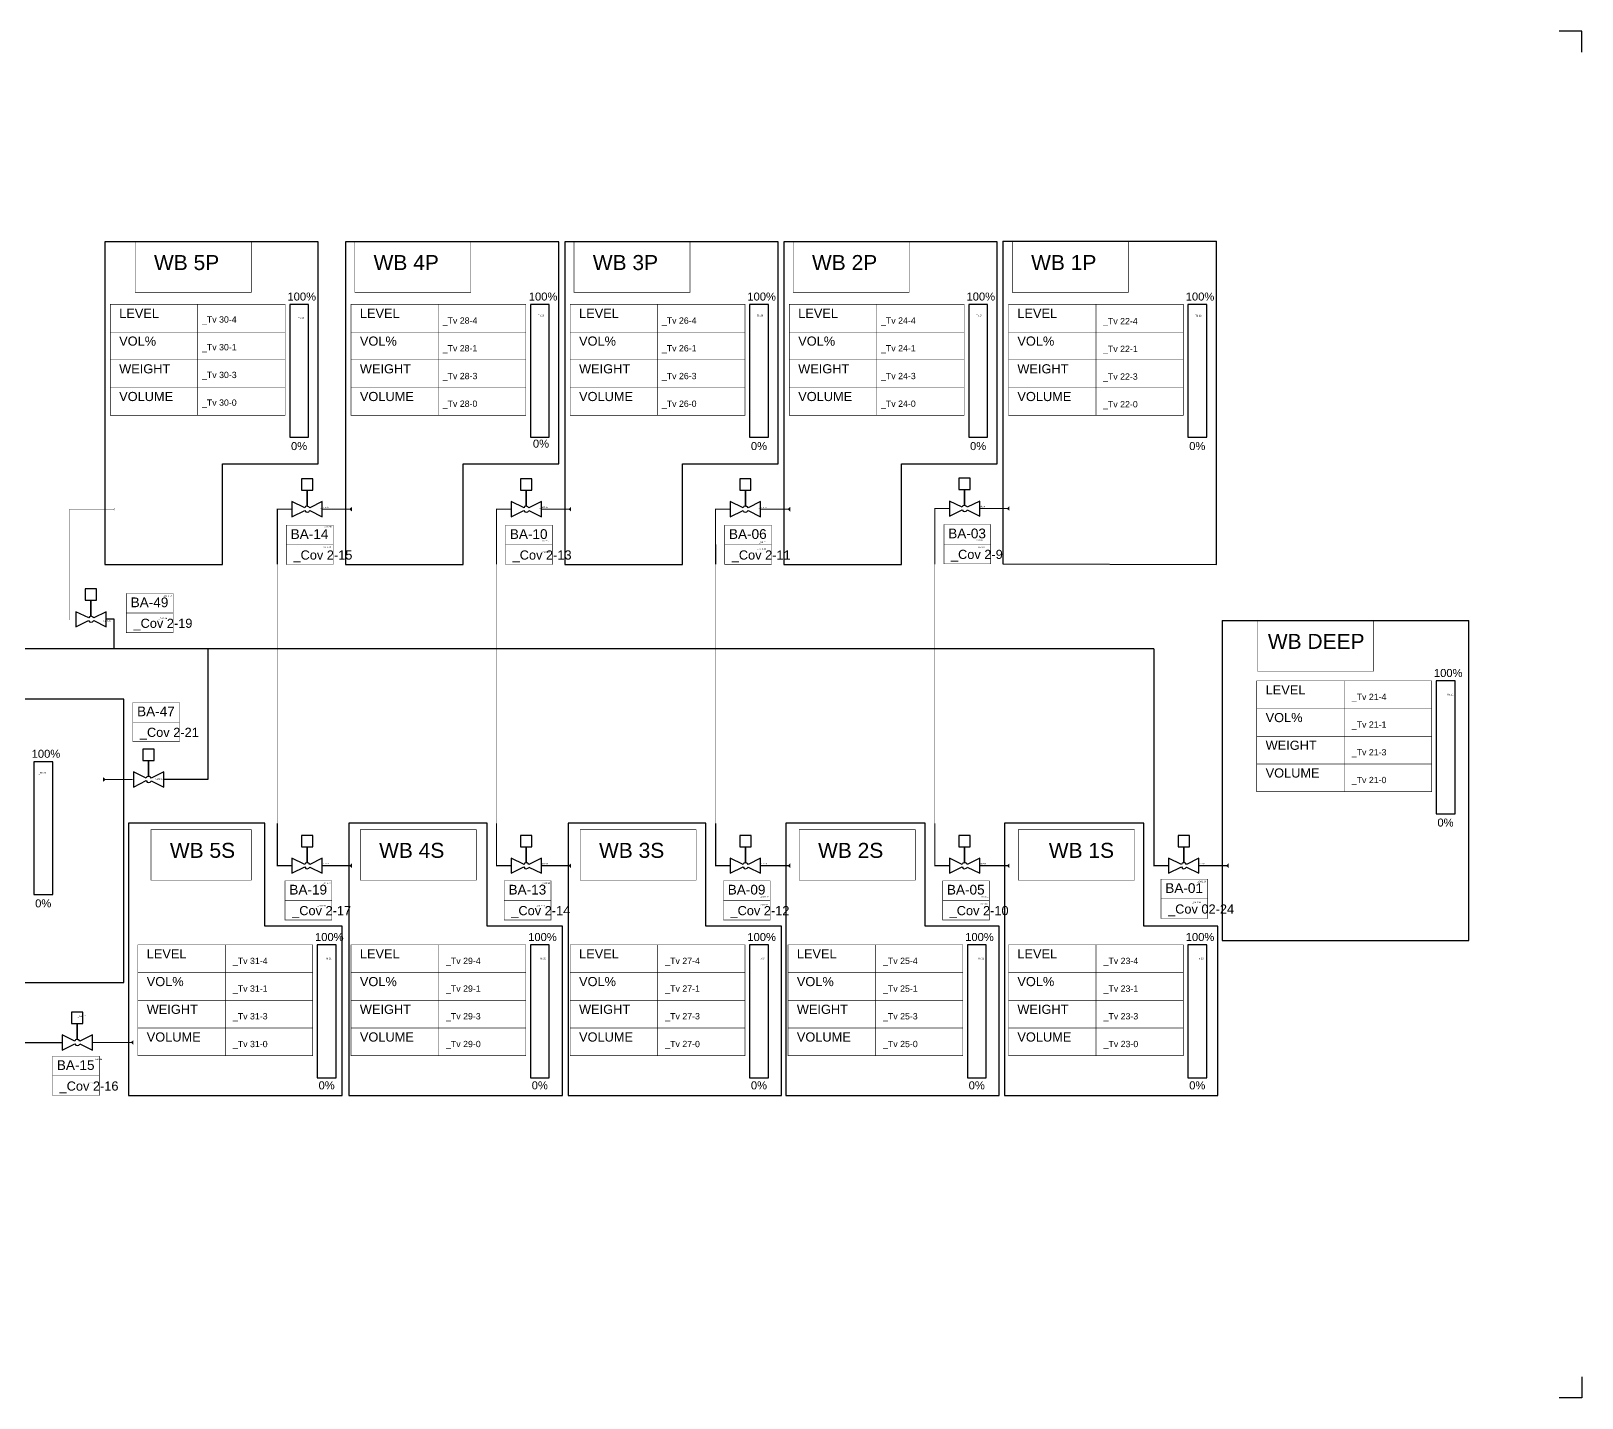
# Model space of a CAD drawing. Header units: millimetres. Extents: x 15487 to 19652, y 36808 to 39199.
# Drawn here: x 16939 to 19652, y 36808 to 39199 of the extents above; entities that cross this region are included whole.
import ezdxf
from ezdxf.enums import TextEntityAlignment as Align

# ---------------------------------------------------------------- set-up
doc = ezdxf.new("R2010")
doc.units = ezdxf.units.MM
for name, color, linetype in [('Ballast', 140, 'Continuous'), ('Bar graph', 140, 'Continuous'), ('Control valve', 11, 'Continuous'), ('Free values', 100, 'Continuous'), ('Graph', 80, 'Continuous'), ('Object fields', 21, 'Continuous'), ('Side tanks', 120, 'Continuous'), ('TEKST', 7, 'Continuous')]:
    doc.layers.add(name, color=color, linetype=linetype)
doc.styles.add('Arial', font='arial.ttf', dxfattribs={"height": 50})
doc.styles.get("Standard").update_dxf_attribs({"font": 'arial.ttf'})

msp = doc.modelspace()

# ---------------------------------------------------------------- linework, layer by layer
at = {"layer": 'Ballast'}
for points, const_width in [([(17022.6, 38362.5), (17083.9, 38362.5), (17086.2, 38364.5), (17086.2, 38360.5), (17083.9, 38362.5)], 0.5), ([(17448.7, 38362.5), (17497.5, 38362.5), (17499.8, 38364.5), (17499.8, 38360.5), (17497.5, 38362.5)], 2), ([(17832.1, 38362.5), (17880.9, 38362.5), (17883.2, 38364.5), (17883.2, 38360.5), (17880.9, 38362.5)], 2), ([(18215.4, 38362.5), (18264.2, 38362.5), (18266.5, 38364.5), (18266.5, 38360.5), (18264.2, 38362.5)], 2), ([(18598.9, 38363.6), (18647.7, 38363.6), (18650, 38365.6), (18650, 38361.6), (18647.7, 38363.6)], 2), ([(17006.5, 38168.7), (17006.5, 38362.5), (17022.6, 38362.5)], 0.5), ([(17370.1, 38265.9), (17370.1, 38362.5), (17395.7, 38362.5)], 2), ([(17753.5, 38265.9), (17753.5, 38362.5), (17779.1, 38362.5)], 2), ([(18136.9, 38265.9), (18136.8, 38362.5), (18162.4, 38362.5)], 2), ([(18520.3, 38265.9), (18520.3, 38363.6), (18545.9, 38363.6)], 2), ([(17370.1, 38265.9), (17370.1, 37813.2)], 0.5), ([(17753.5, 38265.9), (17753.5, 37813.2)], 0.5), ([(18136.9, 38265.9), (18136.9, 37813.2)], 0.5), ([(18520.3, 38265.9), (18520.3, 37813.2)], 0.5), ([(17006.5, 38168.7), (17017.6, 38168.7)], 0.5), ([(18903.7, 38118.4), (18903.7, 37813.2)], 2), ([(17117.3, 37889.8), (17068.5, 37889.8), (17066.2, 37891.8), (17066.2, 37887.8), (17068.5, 37889.8)], 2), ([(17370.1, 37813.2), (17370.1, 37739), (17395.7, 37739)], 2), ([(17753.5, 37813.2), (17753.5, 37739), (17779.1, 37739)], 2), ([(18136.9, 37813.2), (18136.9, 37739), (18162.5, 37739)], 2), ([(18520.3, 37813.2), (18520.3, 37739), (18545.9, 37739)], 2), ([(18903.7, 37813.2), (18903.7, 37739), (18929.3, 37739)], 2), ([(17448.7, 37739), (17497.5, 37739), (17499.8, 37741), (17499.8, 37737), (17497.5, 37739)], 2), ([(17832.1, 37739), (17880.9, 37739), (17883.2, 37741), (17883.2, 37737), (17880.9, 37739)], 2), ([(18215.5, 37739), (18264.3, 37739), (18266.6, 37741), (18266.6, 37737), (18264.3, 37739)], 2), ([(18598.9, 37739), (18647.7, 37739), (18650, 37741), (18650, 37737), (18647.7, 37739)], 2), ([(18982.3, 37739), (19031.1, 37739), (19033.4, 37741), (19033.4, 37737), (19031.1, 37739)], 2), ([(17046.6, 37429.9), (17115.2, 37429.9), (17117.5, 37431.9), (17117.5, 37427.9), (17115.2, 37429.9)], 2)]:
    msp.add_lwpolyline(points, dxfattribs=dict(at, const_width=const_width))
for points in [[(17084.7, 38118.4), (17084.7, 38170), (17070.6, 38170)], [(18903.7, 38118.4), (16466.9, 38118.4), (16466.9, 37867), (15534, 37867)], [(16564.1, 38118.4), (16564.1, 38118.4), (16564.1, 37429.9), (16993.6, 37429.9)], [(17248.7, 38118.4), (17248.7, 37889.8), (17171.4, 37889.8)]]:
    msp.add_lwpolyline(points, dxfattribs=at)
at = {"layer": 'Control valve'}
for points in [[(17448.7, 38349.2), (17448.7, 38375.7), (17426.9, 38364.9), (17425.8, 38366.3), (17425, 38366.9), (17423.8, 38367.4), (17422.2, 38367.8), (17422.2, 38395.6), (17432.1, 38395.6), (17432.1, 38415.5), (17412.3, 38415.5), (17412.3, 38395.6), (17422.2, 38395.6), (17422.2, 38367.8), (17419.4, 38367), (17418.3, 38364.7), (17395.7, 38375.7), (17395.7, 38349.2), (17418.1, 38360.5), (17419.8, 38357.7), (17422.2, 38357.2), (17425.1, 38358), (17426, 38359.1), (17426.9, 38360.1)], [(17832.1, 38349.2), (17832.1, 38375.7), (17810.4, 38364.9), (17809.2, 38366.3), (17808.4, 38366.9), (17807.2, 38367.4), (17805.6, 38367.8), (17805.6, 38395.6), (17815.5, 38395.6), (17815.5, 38415.5), (17795.7, 38415.5), (17795.7, 38395.6), (17805.6, 38395.6), (17805.6, 38367.8), (17802.8, 38367), (17801.7, 38364.7), (17779.1, 38375.7), (17779.1, 38349.2), (17801.6, 38360.5), (17803.2, 38357.7), (17805.6, 38357.2), (17808.5, 38358), (17809.4, 38359.1), (17810.4, 38360.1)], [(18215.4, 38349.3), (18215.4, 38375.8), (18193.7, 38364.9), (18192.5, 38366.4), (18191.7, 38367), (18190.5, 38367.5), (18188.9, 38367.8), (18188.9, 38395.6), (18198.8, 38395.6), (18198.8, 38415.5), (18179, 38415.5), (18179, 38395.6), (18188.9, 38395.6), (18188.9, 38367.8), (18186.1, 38367), (18185, 38364.8), (18162.4, 38375.8), (18162.4, 38349.3), (18184.9, 38360.5), (18186.5, 38357.8), (18188.9, 38357.2), (18191.8, 38358.1), (18192.7, 38359.1), (18193.7, 38360.1)], [(18598.9, 38350.3), (18598.9, 38376.8), (18577.2, 38365.9), (18576.1, 38367.4), (18575.2, 38368), (18574.1, 38368.5), (18572.4, 38368.9), (18572.4, 38396.7), (18582.4, 38396.7), (18582.4, 38416.6), (18562.5, 38416.6), (18562.5, 38396.7), (18572.4, 38396.7), (18572.4, 38368.9), (18569.6, 38368.1), (18568.5, 38365.8), (18545.9, 38376.8), (18545.9, 38350.3), (18568.4, 38361.6), (18570.1, 38358.8), (18572.4, 38358.3), (18575.3, 38359.1), (18576.3, 38360.2), (18577.2, 38361.2)], [(17070.6, 38156.8), (17070.6, 38183.3), (17048.9, 38172.4), (17047.7, 38173.9), (17046.9, 38174.5), (17045.7, 38175), (17044.1, 38175.3), (17044.1, 38203.2), (17054.1, 38203.2), (17054.1, 38223), (17034.2, 38223), (17034.2, 38203.2), (17044.1, 38203.2), (17044.1, 38175.3), (17041.3, 38174.5), (17040.2, 38172.3), (17017.6, 38183.3), (17017.6, 38156.8), (17040.1, 38168), (17041.8, 38165.3), (17044.1, 38164.7), (17047, 38165.6), (17047.9, 38166.6), (17048.9, 38167.7)], [(17171.4, 37876.6), (17171.4, 37903.1), (17149.6, 37892.2), (17148.5, 37893.7), (17147.7, 37894.3), (17146.5, 37894.8), (17144.9, 37895.1), (17144.9, 37923), (17154.8, 37923), (17154.8, 37942.8), (17135, 37942.8), (17135, 37923), (17144.9, 37923), (17144.9, 37895.1), (17142.1, 37894.3), (17140.9, 37892.1), (17118.4, 37903.1), (17118.4, 37876.6), (17140.8, 37887.8), (17142.5, 37885.1), (17144.9, 37884.5), (17147.8, 37885.4), (17148.7, 37886.4), (17149.6, 37887.5)], [(17448.7, 37725.8), (17448.7, 37752.3), (17426.9, 37741.4), (17425.8, 37742.9), (17425, 37743.5), (17423.8, 37744), (17422.2, 37744.3), (17422.2, 37772.2), (17432.1, 37772.2), (17432.1, 37792), (17412.3, 37792), (17412.3, 37772.2), (17422.2, 37772.2), (17422.2, 37744.3), (17419.4, 37743.5), (17418.3, 37741.3), (17395.7, 37752.3), (17395.7, 37725.8), (17418.1, 37737), (17419.8, 37734.3), (17422.2, 37733.7), (17425.1, 37734.6), (17426, 37735.6), (17426.9, 37736.7)], [(17832.1, 37725.8), (17832.1, 37752.3), (17810.4, 37741.4), (17809.2, 37742.9), (17808.4, 37743.5), (17807.2, 37744), (17805.6, 37744.3), (17805.6, 37772.2), (17815.5, 37772.2), (17815.5, 37792), (17795.7, 37792), (17795.7, 37772.2), (17805.6, 37772.2), (17805.6, 37744.3), (17802.8, 37743.5), (17801.7, 37741.3), (17779.1, 37752.3), (17779.1, 37725.8), (17801.6, 37737), (17803.2, 37734.3), (17805.6, 37733.7), (17808.5, 37734.6), (17809.4, 37735.6), (17810.4, 37736.7)], [(18215.5, 37725.8), (18215.5, 37752.3), (18193.8, 37741.4), (18192.6, 37742.9), (18191.8, 37743.5), (18190.6, 37744), (18189, 37744.3), (18189, 37772.2), (18199, 37772.2), (18199, 37792), (18179.1, 37792), (18179.1, 37772.2), (18189, 37772.2), (18189, 37744.3), (18186.2, 37743.5), (18185.1, 37741.3), (18162.5, 37752.3), (18162.5, 37725.8), (18185, 37737), (18186.7, 37734.3), (18189, 37733.7), (18191.9, 37734.6), (18192.8, 37735.6), (18193.8, 37736.7)], [(18598.9, 37725.8), (18598.9, 37752.3), (18577.2, 37741.4), (18576.1, 37742.9), (18575.2, 37743.5), (18574.1, 37744), (18572.4, 37744.3), (18572.4, 37772.2), (18582.4, 37772.2), (18582.4, 37792), (18562.5, 37792), (18562.5, 37772.2), (18572.4, 37772.2), (18572.4, 37744.3), (18569.6, 37743.5), (18568.5, 37741.3), (18545.9, 37752.3), (18545.9, 37725.8), (18568.4, 37737), (18570.1, 37734.3), (18572.4, 37733.7), (18575.3, 37734.6), (18576.3, 37735.6), (18577.2, 37736.7)], [(18982.3, 37725.8), (18982.3, 37752.3), (18960.6, 37741.4), (18959.5, 37742.9), (18958.7, 37743.5), (18957.5, 37744), (18955.8, 37744.3), (18955.8, 37772.2), (18965.8, 37772.2), (18965.8, 37792), (18945.9, 37792), (18945.9, 37772.2), (18955.8, 37772.2), (18955.8, 37744.3), (18953, 37743.5), (18951.9, 37741.3), (18929.3, 37752.3), (18929.3, 37725.8), (18951.8, 37737), (18953.5, 37734.3), (18955.8, 37733.7), (18958.7, 37734.6), (18959.7, 37735.6), (18960.6, 37736.7)], [(17046.6, 37416.6), (17046.6, 37443.1), (17024.8, 37432.2), (17023.7, 37433.7), (17022.9, 37434.3), (17021.7, 37434.8), (17020.1, 37435.2), (17020.1, 37463), (17030, 37463), (17030, 37482.9), (17010.1, 37482.9), (17010.1, 37463), (17020.1, 37463), (17020.1, 37435.2), (17017.2, 37434.3), (17016.1, 37432.1), (16993.6, 37443.1), (16993.6, 37416.6), (17016, 37427.8), (17017.7, 37425.1), (17020.1, 37424.6), (17023, 37425.4), (17023.9, 37426.5), (17024.8, 37427.5)]]:
    msp.add_lwpolyline(points, close=True, dxfattribs=at)
at = {"layer": 'Defpoints'}
for points in [[(19652.5, 39161.9), (19652.5, 39198.7), (19612.4, 39198.7)], [(19652.5, 36845), (19652.5, 36808.2), (19612.4, 36808.2)]]:
    msp.add_lwpolyline(points, dxfattribs=at)
at = {"layer": 'Graph'}
for points in [[(17391.8, 38488.3), (17424.8, 38488.3), (17424.8, 38720.5), (17391.8, 38720.5)], [(17813, 38488.3), (17845.9, 38488.3), (17845.9, 38720.5), (17813, 38720.5)], [(18196.4, 38488.3), (18229.3, 38488.3), (18229.3, 38720.5), (18196.4, 38720.5)], [(18579.8, 38488.3), (18612.7, 38488.3), (18612.7, 38720.5), (18579.8, 38720.5)], [(18963.2, 38488.3), (18996.2, 38488.3), (18996.2, 38720.5), (18963.2, 38720.5)], [(19397.4, 37830), (19430.4, 37830), (19430.4, 38062.2), (19397.4, 38062.2)], [(16944.3, 37688.7), (16977.3, 37688.7), (16977.3, 37920.9), (16944.3, 37920.9)], [(17440.1, 37368.2), (17473, 37368.2), (17473, 37600.4), (17440.1, 37600.4)], [(17813, 37368.2), (17845.9, 37368.2), (17845.9, 37600.4), (17813, 37600.4)], [(18196.4, 37368.2), (18229.3, 37368.2), (18229.3, 37600.4), (18196.4, 37600.4)], [(18577.4, 37368.2), (18610.4, 37368.2), (18610.4, 37600.4), (18577.4, 37600.4)], [(18963.2, 37368.2), (18996.2, 37368.2), (18996.2, 37600.4), (18963.2, 37600.4)]]:
    msp.add_lwpolyline(points, close=True, dxfattribs=at)
at = {"layer": 'Object fields', "const_width": 0.875}
for points in [[(17230.9, 38720.7), (17078, 38720.7), (17078, 38672.2), (17230.9, 38672.2), (17230.9, 38720.7)], [(17383.8, 38720.7), (17230.9, 38720.7), (17230.9, 38672.2), (17383.8, 38672.2), (17383.8, 38720.7)], [(17652, 38720.7), (17499.1, 38720.7), (17499.1, 38672.2), (17652, 38672.2), (17652, 38720.7)], [(17804.9, 38720.7), (17652, 38720.7), (17652, 38672.2), (17804.9, 38672.2), (17804.9, 38720.7)], [(18035.4, 38720.7), (17882.5, 38720.7), (17882.5, 38672.2), (18035.4, 38672.2), (18035.4, 38720.7)], [(18188.4, 38720.7), (18035.4, 38720.7), (18035.4, 38672.2), (18188.4, 38672.2), (18188.4, 38720.7)], [(18418.8, 38720.7), (18265.9, 38720.7), (18265.9, 38672.2), (18418.8, 38672.2), (18418.8, 38720.7)], [(18571.8, 38720.7), (18418.8, 38720.7), (18418.8, 38672.2), (18571.8, 38672.2), (18571.8, 38720.7)], [(18802.3, 38720.7), (18649.3, 38720.7), (18649.3, 38672.2), (18802.3, 38672.2), (18802.3, 38720.7)], [(18955.2, 38720.7), (18802.3, 38720.7), (18802.3, 38672.2), (18955.2, 38672.2), (18955.2, 38720.7)], [(17230.9, 38672.2), (17078, 38672.2), (17078, 38623.7), (17230.9, 38623.7), (17230.9, 38672.2)], [(17383.8, 38672.2), (17230.9, 38672.2), (17230.9, 38623.7), (17383.8, 38623.7), (17383.8, 38672.2)], [(17652, 38672.2), (17499.1, 38672.2), (17499.1, 38623.7), (17652, 38623.7), (17652, 38672.2)], [(17804.9, 38672.2), (17652, 38672.2), (17652, 38623.7), (17804.9, 38623.7), (17804.9, 38672.2)], [(18035.4, 38672.2), (17882.5, 38672.2), (17882.5, 38623.7), (18035.4, 38623.7), (18035.4, 38672.2)], [(18188.4, 38672.2), (18035.4, 38672.2), (18035.4, 38623.7), (18188.4, 38623.7), (18188.4, 38672.2)], [(18418.8, 38672.2), (18265.9, 38672.2), (18265.9, 38623.7), (18418.8, 38623.7), (18418.8, 38672.2)], [(18571.8, 38672.2), (18418.8, 38672.2), (18418.8, 38623.7), (18571.8, 38623.7), (18571.8, 38672.2)], [(18802.3, 38672.2), (18649.3, 38672.2), (18649.3, 38623.7), (18802.3, 38623.7), (18802.3, 38672.2)], [(18955.2, 38672.2), (18802.3, 38672.2), (18802.3, 38623.7), (18955.2, 38623.7), (18955.2, 38672.2)], [(17230.9, 38623.7), (17078, 38623.7), (17078, 38575.3), (17230.9, 38575.3), (17230.9, 38623.7)], [(17383.8, 38623.7), (17230.9, 38623.7), (17230.9, 38575.3), (17383.8, 38575.3), (17383.8, 38623.7)], [(17652, 38623.7), (17499.1, 38623.7), (17499.1, 38575.3), (17652, 38575.3), (17652, 38623.7)], [(17804.9, 38623.7), (17652, 38623.7), (17652, 38575.3), (17804.9, 38575.3), (17804.9, 38623.7)], [(18035.4, 38623.7), (17882.5, 38623.7), (17882.5, 38575.3), (18035.4, 38575.3), (18035.4, 38623.7)], [(18188.4, 38623.7), (18035.4, 38623.7), (18035.4, 38575.3), (18188.4, 38575.3), (18188.4, 38623.7)], [(18418.8, 38623.7), (18265.9, 38623.7), (18265.9, 38575.3), (18418.8, 38575.3), (18418.8, 38623.7)], [(18571.8, 38623.7), (18418.8, 38623.7), (18418.8, 38575.3), (18571.8, 38575.3), (18571.8, 38623.7)], [(18802.3, 38623.7), (18649.3, 38623.7), (18649.3, 38575.3), (18802.3, 38575.3), (18802.3, 38623.7)], [(18955.2, 38623.7), (18802.3, 38623.7), (18802.3, 38575.3), (18955.2, 38575.3), (18955.2, 38623.7)], [(17230.9, 38575.3), (17078, 38575.3), (17078, 38526.8), (17230.9, 38526.8), (17230.9, 38575.3)], [(17383.8, 38575.3), (17230.9, 38575.3), (17230.9, 38526.8), (17383.8, 38526.8), (17383.8, 38575.3)], [(17652, 38575.3), (17499.1, 38575.3), (17499.1, 38526.8), (17652, 38526.8), (17652, 38575.3)], [(17804.9, 38575.3), (17652, 38575.3), (17652, 38526.8), (17804.9, 38526.8), (17804.9, 38575.3)], [(18035.4, 38575.3), (17882.5, 38575.3), (17882.5, 38526.8), (18035.4, 38526.8), (18035.4, 38575.3)], [(18188.4, 38575.3), (18035.4, 38575.3), (18035.4, 38526.8), (18188.4, 38526.8), (18188.4, 38575.3)], [(18418.8, 38575.3), (18265.9, 38575.3), (18265.9, 38526.8), (18418.8, 38526.8), (18418.8, 38575.3)], [(18571.8, 38575.3), (18418.8, 38575.3), (18418.8, 38526.8), (18571.8, 38526.8), (18571.8, 38575.3)], [(18802.3, 38575.3), (18649.3, 38575.3), (18649.3, 38526.8), (18802.3, 38526.8), (18802.3, 38575.3)], [(18955.2, 38575.3), (18802.3, 38575.3), (18802.3, 38526.8), (18955.2, 38526.8), (18955.2, 38575.3)], [(19236.5, 38062.3), (19083.5, 38062.3), (19083.5, 38013.9), (19236.5, 38013.9), (19236.5, 38062.3)], [(19389.4, 38062.3), (19236.5, 38062.3), (19236.5, 38013.9), (19389.4, 38013.9), (19389.4, 38062.3)], [(19236.5, 38013.9), (19083.5, 38013.9), (19083.5, 37965.4), (19236.5, 37965.4), (19236.5, 38013.9)], [(19389.4, 38013.9), (19236.5, 38013.9), (19236.5, 37965.4), (19389.4, 37965.4), (19389.4, 38013.9)], [(19236.5, 37965.4), (19083.5, 37965.4), (19083.5, 37916.9), (19236.5, 37916.9), (19236.5, 37965.4)], [(19389.4, 37965.4), (19236.5, 37965.4), (19236.5, 37916.9), (19389.4, 37916.9), (19389.4, 37965.4)], [(19236.5, 37916.9), (19083.5, 37916.9), (19083.5, 37868.5), (19236.5, 37868.5), (19236.5, 37916.9)], [(19389.4, 37916.9), (19236.5, 37916.9), (19236.5, 37868.5), (19389.4, 37868.5), (19389.4, 37916.9)], [(17279.1, 37600.6), (17126.2, 37600.6), (17126.2, 37552.1), (17279.1, 37552.1), (17279.1, 37600.6)], [(17432.1, 37600.6), (17279.1, 37600.6), (17279.1, 37552.1), (17432.1, 37552.1), (17432.1, 37600.6)], [(17652, 37600.6), (17499.1, 37600.6), (17499.1, 37552.1), (17652, 37552.1), (17652, 37600.6)], [(17804.9, 37600.6), (17652, 37600.6), (17652, 37552.1), (17804.9, 37552.1), (17804.9, 37600.6)], [(18035.4, 37600.6), (17882.5, 37600.6), (17882.5, 37552.1), (18035.4, 37552.1), (18035.4, 37600.6)], [(18188.4, 37600.6), (18035.4, 37600.6), (18035.4, 37552.1), (18188.4, 37552.1), (18188.4, 37600.6)], [(18416.4, 37600.6), (18263.5, 37600.6), (18263.5, 37552.1), (18416.4, 37552.1), (18416.4, 37600.6)], [(18569.4, 37600.6), (18416.4, 37600.6), (18416.4, 37552.1), (18569.4, 37552.1), (18569.4, 37600.6)], [(18802.3, 37600.6), (18649.3, 37600.6), (18649.3, 37552.1), (18802.3, 37552.1), (18802.3, 37600.6)], [(18955.2, 37600.6), (18802.3, 37600.6), (18802.3, 37552.1), (18955.2, 37552.1), (18955.2, 37600.6)], [(17279.1, 37552.1), (17126.2, 37552.1), (17126.2, 37503.7), (17279.1, 37503.7), (17279.1, 37552.1)], [(17432.1, 37552.1), (17279.1, 37552.1), (17279.1, 37503.7), (17432.1, 37503.7), (17432.1, 37552.1)], [(17652, 37552.1), (17499.1, 37552.1), (17499.1, 37503.7), (17652, 37503.7), (17652, 37552.1)], [(17804.9, 37552.1), (17652, 37552.1), (17652, 37503.7), (17804.9, 37503.7), (17804.9, 37552.1)], [(18035.4, 37552.1), (17882.5, 37552.1), (17882.5, 37503.7), (18035.4, 37503.7), (18035.4, 37552.1)], [(18188.4, 37552.1), (18035.4, 37552.1), (18035.4, 37503.7), (18188.4, 37503.7), (18188.4, 37552.1)], [(18416.4, 37552.1), (18263.5, 37552.1), (18263.5, 37503.7), (18416.4, 37503.7), (18416.4, 37552.1)], [(18569.4, 37552.1), (18416.4, 37552.1), (18416.4, 37503.7), (18569.4, 37503.7), (18569.4, 37552.1)], [(18802.3, 37552.1), (18649.3, 37552.1), (18649.3, 37503.7), (18802.3, 37503.7), (18802.3, 37552.1)], [(18955.2, 37552.1), (18802.3, 37552.1), (18802.3, 37503.7), (18955.2, 37503.7), (18955.2, 37552.1)], [(17279.1, 37503.7), (17126.2, 37503.7), (17126.2, 37455.2), (17279.1, 37455.2), (17279.1, 37503.7)], [(17432.1, 37503.7), (17279.1, 37503.7), (17279.1, 37455.2), (17432.1, 37455.2), (17432.1, 37503.7)], [(17652, 37503.7), (17499.1, 37503.7), (17499.1, 37455.2), (17652, 37455.2), (17652, 37503.7)], [(17804.9, 37503.7), (17652, 37503.7), (17652, 37455.2), (17804.9, 37455.2), (17804.9, 37503.7)], [(18035.4, 37503.7), (17882.5, 37503.7), (17882.5, 37455.2), (18035.4, 37455.2), (18035.4, 37503.7)], [(18188.4, 37503.7), (18035.4, 37503.7), (18035.4, 37455.2), (18188.4, 37455.2), (18188.4, 37503.7)], [(18416.4, 37503.7), (18263.5, 37503.7), (18263.5, 37455.2), (18416.4, 37455.2), (18416.4, 37503.7)], [(18569.4, 37503.7), (18416.4, 37503.7), (18416.4, 37455.2), (18569.4, 37455.2), (18569.4, 37503.7)], [(18802.3, 37503.7), (18649.3, 37503.7), (18649.3, 37455.2), (18802.3, 37455.2), (18802.3, 37503.7)], [(18955.2, 37503.7), (18802.3, 37503.7), (18802.3, 37455.2), (18955.2, 37455.2), (18955.2, 37503.7)], [(17279.1, 37455.2), (17126.2, 37455.2), (17126.2, 37406.7), (17279.1, 37406.7), (17279.1, 37455.2)], [(17432.1, 37455.2), (17279.1, 37455.2), (17279.1, 37406.7), (17432.1, 37406.7), (17432.1, 37455.2)], [(17652, 37455.2), (17499.1, 37455.2), (17499.1, 37406.7), (17652, 37406.7), (17652, 37455.2)], [(17804.9, 37455.2), (17652, 37455.2), (17652, 37406.7), (17804.9, 37406.7), (17804.9, 37455.2)], [(18035.4, 37455.2), (17882.5, 37455.2), (17882.5, 37406.7), (18035.4, 37406.7), (18035.4, 37455.2)], [(18188.4, 37455.2), (18035.4, 37455.2), (18035.4, 37406.7), (18188.4, 37406.7), (18188.4, 37455.2)], [(18416.4, 37455.2), (18263.5, 37455.2), (18263.5, 37406.7), (18416.4, 37406.7), (18416.4, 37455.2)], [(18569.4, 37455.2), (18416.4, 37455.2), (18416.4, 37406.7), (18569.4, 37406.7), (18569.4, 37455.2)], [(18802.3, 37455.2), (18649.3, 37455.2), (18649.3, 37406.7), (18802.3, 37406.7), (18802.3, 37455.2)], [(18955.2, 37455.2), (18802.3, 37455.2), (18802.3, 37406.7), (18955.2, 37406.7), (18955.2, 37455.2)]]:
    msp.add_lwpolyline(points, dxfattribs=at)
at = {"layer": 'Side tanks'}
for points in [[(17441.7, 38830.1), (17068.3, 38830.1), (17068.3, 38265.9), (17274.3, 38265.9), (17274.3, 38441.7), (17441.7, 38441.7), (17441.7, 38830.1), (17068.3, 38830.1)], [(17862.9, 38830.1), (17489.4, 38830.1), (17489.4, 38265.9), (17695.4, 38265.9), (17695.4, 38441.7), (17862.9, 38441.7), (17862.9, 38830.1), (17489.5, 38830.1)], [(18246.3, 38830.1), (17872.9, 38830.1), (17872.9, 38265.9), (18078.8, 38265.9), (18078.8, 38441.7), (18246.3, 38441.7), (18246.3, 38830.1), (17872.9, 38830.1)], [(18629.7, 38830.1), (18256.3, 38830.1), (18256.3, 38265.9), (18462.3, 38265.9), (18462.3, 38441.7), (18629.7, 38441.7), (18629.7, 38830.1), (18256.3, 38830.1)], [(18639.6, 38831.1), (18639.6, 38267), (19013.1, 38265.9), (19013.1, 38831.1)], [(18639.6, 38831.1), (19013.1, 38831.1)], [(19023.1, 38167.6), (19454.8, 38167.6)], [(19023.1, 38167.6), (19023.1, 37608.4), (19454.8, 37608.4), (19454.8, 38167.6)], [(17101.6, 38030.4), (16616.1, 38030.4), (16616.1, 37535), (16912.1, 37535), (16912.1, 37535), (17101.6, 37535)], [(17101.6, 37535), (17101.6, 38030.4)], [(17110, 37337.1), (17483.4, 37337.1), (17483.4, 37633.3), (17348.2, 37633.3), (17348.2, 37813.2), (17110, 37813.2), (17110, 37337.1)], [(17495.4, 37337.1), (17868.8, 37337.1), (17868.8, 37633.3), (17737.2, 37633.3), (17737.2, 37813.2), (17495.4, 37813.2), (17495.4, 37337.1)], [(17878.8, 37337.1), (18252.2, 37337.1), (18252.2, 37633.3), (18119.9, 37633.3), (18119.9, 37813.2), (17878.8, 37813.2), (17878.8, 37337.1)], [(18259.8, 37337.1), (18633.2, 37337.1), (18633.2, 37633.3), (18503.2, 37633.3), (18503.2, 37813.2), (18259.8, 37813.2), (18259.8, 37337.1)], [(18642.1, 37337.1), (19015.5, 37337.1), (19015.5, 37633.3), (18886, 37633.3), (18886, 37813.2), (18642.1, 37813.2), (18642.1, 37337.1)]]:
    msp.add_lwpolyline(points, dxfattribs=at)
at = {"layer": 'Side tanks', "const_width": 0.875}
for points in [[(17324.6, 38830.1), (17121.5, 38830.1), (17121.5, 38741.7), (17324.6, 38741.7), (17324.6, 38830.1)], [(17708.8, 38830.1), (17505.7, 38830.1), (17505.7, 38741.7), (17708.8, 38741.7), (17708.8, 38830.1)], [(18092.2, 38830.1), (17889.1, 38830.1), (17889.1, 38741.7), (18092.2, 38741.7), (18092.2, 38830.1)], [(18475.6, 38830.1), (18272.5, 38830.1), (18272.5, 38741.7), (18475.6, 38741.7), (18475.6, 38830.1)], [(18859, 38830.1), (18655.9, 38830.1), (18655.9, 38741.7), (18859, 38741.7), (18859, 38830.1)], [(17467.8, 38334.6), (17386, 38334.6), (17386, 38300.3), (17467.8, 38300.3), (17467.8, 38334.6)], [(17851.3, 38334.6), (17769.4, 38334.6), (17769.4, 38300.3), (17851.3, 38300.3), (17851.3, 38334.6)], [(18234.6, 38334.6), (18152.7, 38334.6), (18152.7, 38300.3), (18234.6, 38300.3), (18234.6, 38334.6)], [(18618.1, 38335.7), (18536.3, 38335.7), (18536.3, 38301.4), (18618.1, 38301.4), (18618.1, 38335.7)], [(17467.8, 38300.3), (17386, 38300.3), (17386, 38265.9), (17467.8, 38265.9), (17467.8, 38300.3)], [(17851.3, 38300.3), (17769.4, 38300.3), (17769.4, 38265.9), (17851.3, 38265.9), (17851.3, 38300.3)], [(18234.6, 38300.3), (18152.7, 38300.3), (18152.7, 38266), (18234.6, 38266), (18234.6, 38300.3)], [(18618.1, 38301.4), (18536.3, 38301.4), (18536.3, 38267), (18618.1, 38267), (18618.1, 38301.4)], [(17187.9, 38215.2), (17106.1, 38215.2), (17106.1, 38180.9), (17187.9, 38180.9), (17187.9, 38215.2)], [(17187.9, 38180.9), (17106.1, 38180.9), (17106.1, 38146.6), (17187.9, 38146.6), (17187.9, 38180.9)], [(19288.1, 38167.6), (19085, 38167.6), (19085, 38079.2), (19288.1, 38079.2), (19288.1, 38167.6)], [(17199.1, 38024.6), (17117.3, 38024.6), (17117.3, 37990.2), (17199.1, 37990.2), (17199.1, 38024.6)], [(17199.1, 37990.2), (17117.3, 37990.2), (17117.3, 37955.9), (17199.1, 37955.9), (17199.1, 37990.2)], [(17324.6, 37802), (17149.3, 37802), (17149.3, 37713.7), (17324.6, 37713.7), (17324.6, 37802)], [(17718.4, 37802), (17515.3, 37802), (17515.3, 37713.7), (17718.4, 37713.7), (17718.4, 37802)], [(18103, 37802), (17899.9, 37802), (17899.9, 37713.7), (18103, 37713.7), (18103, 37802)], [(18486.3, 37802), (18283.2, 37802), (18283.2, 37713.7), (18486.3, 37713.7), (18486.3, 37802)], [(18869.7, 37802), (18666.6, 37802), (18666.6, 37713.7), (18869.7, 37713.7), (18869.7, 37802)], [(18997.8, 37715.5), (18916, 37715.5), (18916, 37681.2), (18997.8, 37681.2), (18997.8, 37715.5)], [(17465.6, 37712.7), (17383.7, 37712.7), (17383.7, 37678.4), (17465.6, 37678.4), (17465.6, 37712.7)], [(17849, 37712.7), (17767.1, 37712.7), (17767.1, 37678.4), (17849, 37678.4), (17849, 37712.7)], [(18232.4, 37712.7), (18150.6, 37712.7), (18150.6, 37678.4), (18232.4, 37678.4), (18232.4, 37712.7)], [(18615.8, 37712.7), (18534, 37712.7), (18534, 37678.4), (18615.8, 37678.4), (18615.8, 37712.7)], [(17465.6, 37678.4), (17383.7, 37678.4), (17383.7, 37644), (17465.6, 37644), (17465.6, 37678.4)], [(17849, 37678.4), (17767.1, 37678.4), (17767.1, 37644), (17849, 37644), (17849, 37678.4)], [(18232.4, 37678.4), (18150.6, 37678.4), (18150.6, 37644), (18232.4, 37644), (18232.4, 37678.4)], [(18615.8, 37678.4), (18534, 37678.4), (18534, 37644), (18615.8, 37644), (18615.8, 37678.4)], [(18997.8, 37681.2), (18916, 37681.2), (18916, 37646.8), (18997.8, 37646.8), (18997.8, 37681.2)], [(17058.7, 37405.9), (16976.9, 37405.9), (16976.9, 37371.6), (17058.7, 37371.6), (17058.7, 37405.9)], [(17058.7, 37371.6), (16976.9, 37371.6), (16976.9, 37337.2), (17058.7, 37337.2), (17058.7, 37371.6)]]:
    msp.add_lwpolyline(points, dxfattribs=at)

# ---------------------------------------------------------------- texts
at = {"layer": 'Ballast', "linetype": 'Continuous', "style": 'Arial'}
for s, height, p in [('_Col 2-15', 2.4, (17445.4, 38364.8)), ('_Col 2-13', 2.4, (17828.8, 38364.8)), ('_Col 2-11', 2.4, (18212.1, 38364.8)), ('_Col 2-9', 2.4, (18595.6, 38365.9)), ('_Col 2-15', 2.4, (17450.8, 38330.8)), ('_Cov 2-15', 16, (17398.4, 38274.4)), ('_Col 2-15', 2.4, (17449.4, 38295.3)), ('_Cov 2-13', 16, (17781.8, 38274.4)), ('_Col 2-13', 2.4, (17831.3, 38306.3)), ('_Col 2-13', 2.4, (17832.3, 38286.4)), ('_Cov 2-11', 16, (18165.1, 38274.4)), ('_Col 2-11', 2.4, (18209.9, 38292)), ('_Col 2-11', 2.4, (18213.1, 38303.7)), ('_Cov 2-9', 16, (18548.6, 38275.5)), ('_Col 2-9', 2.4, (18591.4, 38307.4)), ('_Col 2-9', 2.4, (18594.5, 38294.8)), ('_Col 2-19', 2.4, (17171.2, 38209.8)), ('_Col 2-19', 2.4, (17064.3, 38165.8)), ('_Cov 2-19', 16, (17118.5, 38155)), ('_Col 2-19', 2.4, (17162.7, 38170.3)), ('_Cov 2-21', 16, (17129.7, 37964.3)), ('_Col 2-21', 2.4, (17155.3, 37889.6)), ('_Col 2-17', 2.4, (17445.4, 37741.3)), ('_Col 2-14', 2.4, (17828.8, 37741.3)), ('_Col 2-12', 2.4, (18212.2, 37741.3)), ('_Col 2-10', 2.4, (18595.6, 37741.3)), ('_Col 2-24', 2.4, (18979, 37741.3)), ('_Col 2-17', 2.4, (17448.8, 37707.3)), ('_Col 2-14', 2.4, (17832.2, 37707.3)), ('_Col 2-24', 2.4, (18979.9, 37710.2)), ('_Cov 2-17', 16, (17396.1, 37652.5)), ('_Col 2-17', 2.4, (17440.3, 37667.8)), ('_Cov 2-14', 16, (17779.5, 37652.5)), ('_Col 2-14', 2.4, (17823.7, 37667.8)), ('_Cov 2-12', 16, (18162.9, 37652.5)), ('_Col 2-12', 2.4, (18213.6, 37669.6)), ('_Col 2-12', 2.4, (18215.4, 37683.5)), ('_Cov 2-10', 16, (18546.3, 37652.5)), ('_Col 2-10', 2.4, (18597.7, 37670.8)), ('_Col 2-10', 2.4, (18599.8, 37683.8)), ('_Cov 02-24', 16, (18928.4, 37655.3)), ('_Col 2-24', 2.4, (18971.2, 37674)), ('_Col 2-16', 2.4, (17021.2, 37474.2)), ('_Col 2-16', 2.4, (17049.1, 37399.3)), ('_Cov 2-16', 16, (16989.2, 37345.7)), ('_Col 2-16', 2.4, (17037.2, 37357.8))]:
    msp.add_text(s, height=height, dxfattribs=at).set_placement(p)
at = {"layer": 'Ballast', "linetype": 'Continuous', "char_height": 17, "width": 60.953, "attachment_point": 1, "style": 'Arial'}
for s, insert in [('BA-14', (17393.5, 38327.5)), ('BA-10', (17776.9, 38327.5)), ('BA-06', (18160.2, 38327.5)), ('BA-03', (18543.8, 38328.6)), ('BA-49', (17113.6, 38208.1)), ('BA-47', (17124.8, 38017.4)), ('BA-19', (17391.2, 37705.6)), ('BA-13', (17774.6, 37705.6)), ('BA-09', (18158.1, 37705.6)), ('BA-05', (18541.5, 37705.6)), ('BA-01', (18923.5, 37708.4)), ('BA-15', (16984.4, 37398.8))]:
    msp.add_mtext(s, dxfattribs=dict(at, insert=insert))
at = {"layer": 'Bar graph', "linetype": 'Continuous', "style": 'Arial'}
for s, p in [('_Tb 30', (17403.9, 38696.9, 0)), ('_Tb 28', (17823.7, 38701, 0)), ('_Tb 26', (18207.1, 38701, 0)), ('_Tb 24', (18590.5, 38701, 0)), ('_Tb 22', (18973.9, 38701, 0)), ('_Tb 21', (19414.4, 38038.5, 0)), ('_Tb 32', (16952.8, 37901.4, 0)), ('_Tb 31', (17452, 37576.8, 0)), ('_Tb 29', (17827, 37576.8, 0)), ('_Tb 27', (18210.4, 37576.8, 0)), ('_Tb 25', (18593.8, 37576.8, 0)), ('_Tb 23', (18977.2, 37576.8, 0))]:
    msp.add_text(s, height=3, dxfattribs=at).set_placement(p, align=Align.MIDDLE_LEFT)
at = {"layer": 'Free values', "linetype": 'Continuous', "style": 'Arial'}
for s, p in [('_Tv 30-4', (17238.4, 38688.8, 0)), ('_Tv 28-4', (17659.5, 38686.9, 0)), ('_Tv 26-4', (18042.9, 38686.9, 0)), ('_Tv 24-4', (18426.3, 38686.9, 0)), ('_Tv 22-4', (18814.7, 38685.9, 0)), ('_Tv 30-1', (17238.4, 38640.3, 0)), ('_Tv 28-1', (17659.5, 38638.4, 0)), ('_Tv 26-1', (18042.9, 38638.4, 0)), ('_Tv 24-1', (18426.3, 38638.4, 0)), ('_Tv 22-1', (18814.7, 38637.5, 0)), ('_Tv 30-3', (17238.4, 38591.8, 0)), ('_Tv 28-3', (17659.5, 38589.9, 0)), ('_Tv 26-3', (18042.9, 38589.9, 0)), ('_Tv 24-3', (18426.3, 38589.9, 0)), ('_Tv 22-3', (18814.7, 38589, 0)), ('_Tv 30-0', (17238.4, 38543.4, 0)), ('_Tv 28-0', (17659.5, 38541.5, 0)), ('_Tv 26-0', (18042.9, 38541.5, 0)), ('_Tv 24-0', (18426.3, 38541.5, 0)), ('_Tv 22-0', (18814.7, 38540.5, 0)), ('_Tv 21-4', (19249.8, 38028.8, 0)), ('_Tv 21-1', (19249.8, 37980.4, 0)), ('_Tv 21-3', (19249.8, 37931.9, 0)), ('_Tv 21-0', (19249.8, 37883.4, 0)), ('_Tv 31-4', (17292.5, 37567.1, 0)), ('_Tv 29-4', (17665.3, 37567.1, 0)), ('_Tv 27-4', (18048.8, 37567.1, 0)), ('_Tv 25-4', (18429.8, 37567.1, 0)), ('_Tv 23-4', (18815.6, 37567.1, 0)), ('_Tv 31-1', (17292.5, 37518.6, 0)), ('_Tv 29-1', (17665.3, 37518.6, 0)), ('_Tv 27-1', (18048.8, 37518.6, 0)), ('_Tv 25-1', (18429.8, 37518.6, 0)), ('_Tv 23-1', (18815.6, 37518.6, 0)), ('_Tv 31-3', (17292.5, 37470.2, 0)), ('_Tv 29-3', (17665.3, 37470.2, 0)), ('_Tv 27-3', (18048.8, 37470.2, 0)), ('_Tv 25-3', (18429.8, 37470.2, 0)), ('_Tv 23-3', (18815.6, 37470.2, 0)), ('_Tv 31-0', (17292.5, 37421.7, 0)), ('_Tv 29-0', (17665.3, 37421.7, 0)), ('_Tv 27-0', (18048.8, 37421.7, 0)), ('_Tv 25-0', (18429.8, 37421.7, 0)), ('_Tv 23-0', (18815.6, 37421.7, 0))]:
    msp.add_text(s, height=11, dxfattribs=at).set_placement(p)
at = {"layer": 'TEKST', "attachment_point": 1}
for s, width, insert, char_height in [('WB 5P', 808.837, (17154.4, 38807), 26.25), ('WB 4P', 808.837, (17538.6, 38807), 26.25), ('WB 3P', 808.837, (17922.1, 38807), 26.25), ('WB 2P', 808.837, (18305.5, 38807), 26.25), ('WB 1P', 808.837, (18688.9, 38807), 26.25), ('100%', 150, (17387.9, 38741.4), 14), ('100%', 150, (17810.1, 38741.4), 14), ('100%', 150, (18192.4, 38741.4), 14), ('100%', 150, (18575.8, 38741.4), 14), ('100%', 150, (18959.3, 38741.4), 14), ('LEVEL', 1005.08, (17093.5, 38713), 16), ('LEVEL', 1005.08, (17514.6, 38713), 16), ('LEVEL', 1005.08, (17898, 38713), 16), ('LEVEL', 1005.08, (18281.4, 38713), 16), ('LEVEL', 1005.08, (18664.8, 38713), 16), ('VOL%', 1005.08, (17093.5, 38664.5), 16), ('VOL%', 1005.08, (17514.6, 38664.5), 16), ('VOL%', 1005.08, (17898, 38664.5), 16), ('VOL%', 1005.08, (18281.4, 38664.5), 16), ('VOL%', 1005.08, (18664.8, 38664.5), 16), ('WEIGHT', 1005.08, (17093.5, 38616), 16), ('WEIGHT', 1005.08, (17514.6, 38616), 16), ('WEIGHT', 1005.08, (17898, 38616), 16), ('WEIGHT', 1005.08, (18281.4, 38616), 16), ('WEIGHT', 1005.08, (18664.8, 38616), 16), ('VOLUME', 1005.08, (17093.5, 38567.6), 16), ('VOLUME', 1005.08, (17514.6, 38567.6), 16), ('VOLUME', 1005.08, (17898, 38567.6), 16), ('VOLUME', 1005.08, (18281.4, 38567.6), 16), ('VOLUME', 1005.08, (18664.8, 38567.6), 16), ('0%', 150, (17394.1, 38479.9), 14), ('0%', 150, (17817.3, 38484.2), 14), ('0%', 150, (18198.6, 38479.9), 14), ('0%', 150, (18582, 38479.9), 14), ('0%', 150, (18965.4, 38479.9), 14), ('WB DEEP', 808.837, (19103, 38144.5), 26.25), ('100%', 150, (19393.5, 38083.1), 14), ('LEVEL', 1005.08, (19099.1, 38054.6), 16), ('VOL%', 1005.08, (19099.1, 38006.1), 16), ('WEIGHT', 1005.08, (19099.1, 37957.7), 16), ('100%', 150, (16940.4, 37941.8), 14), ('VOLUME', 1005.08, (19099.1, 37909.2), 16), ('0%', 150, (19399.6, 37821.5), 14), ('WB 5S', 808.837, (17182.2, 37779), 26.25), ('WB 4S', 808.837, (17548.2, 37779), 26.25), ('WB 3S', 808.837, (17932.9, 37779), 26.25), ('WB 2S', 808.837, (18316.1, 37779), 26.25), ('WB 1S', 808.837, (18719.8, 37779), 26.25), ('0%', 150, (16946.5, 37680.2), 14), ('100%', 150, (17436.1, 37621.3), 14), ('100%', 150, (17809, 37621.3), 14), ('100%', 150, (18192.4, 37621.3), 14), ('100%', 150, (18573.5, 37621.3), 14), ('100%', 150, (18959.3, 37621.3), 14), ('LEVEL', 1005.08, (17141.7, 37592.9), 16), ('LEVEL', 1005.08, (17514.6, 37592.9), 16), ('LEVEL', 1005.08, (17514.6, 37592.9), 16), ('LEVEL', 1005.08, (17898, 37592.9), 16), ('LEVEL', 1005.08, (18279, 37592.9), 16), ('LEVEL', 1005.08, (18664.8, 37592.9), 16), ('VOL%', 1005.08, (17141.7, 37544.4), 16), ('VOL%', 1005.08, (17514.6, 37544.4), 16), ('VOL%', 1005.08, (17898, 37544.4), 16), ('VOL%', 1005.08, (18279, 37544.4), 16), ('VOL%', 1005.08, (18664.8, 37544.4), 16), ('WEIGHT', 1005.08, (17141.7, 37495.9), 16), ('WEIGHT', 1005.08, (17514.6, 37495.9), 16), ('WEIGHT', 1005.08, (17898, 37495.9), 16), ('WEIGHT', 1005.08, (18279, 37495.9), 16), ('WEIGHT', 1005.08, (18664.8, 37495.9), 16), ('VOLUME', 1005.08, (17141.7, 37447.5), 16), ('VOLUME', 1005.08, (17514.6, 37447.5), 16), ('VOLUME', 1005.08, (17898, 37447.5), 16), ('VOLUME', 1005.08, (18279, 37447.5), 16), ('VOLUME', 1005.08, (18664.8, 37447.5), 16), ('0%', 150, (17442.3, 37361.9), 14), ('0%', 150, (17815.2, 37361.9), 14), ('0%', 150, (18198.6, 37361.9), 14), ('0%', 150, (18579.6, 37361.9), 14), ('0%', 150, (18965.4, 37361.9), 14)]:
    msp.add_mtext_dynamic_manual_height_columns(s, width=width, gutter_width=12.5, heights=[0], dxfattribs=dict(at, insert=insert, char_height=char_height))

doc.saveas('drawing.dxf')
